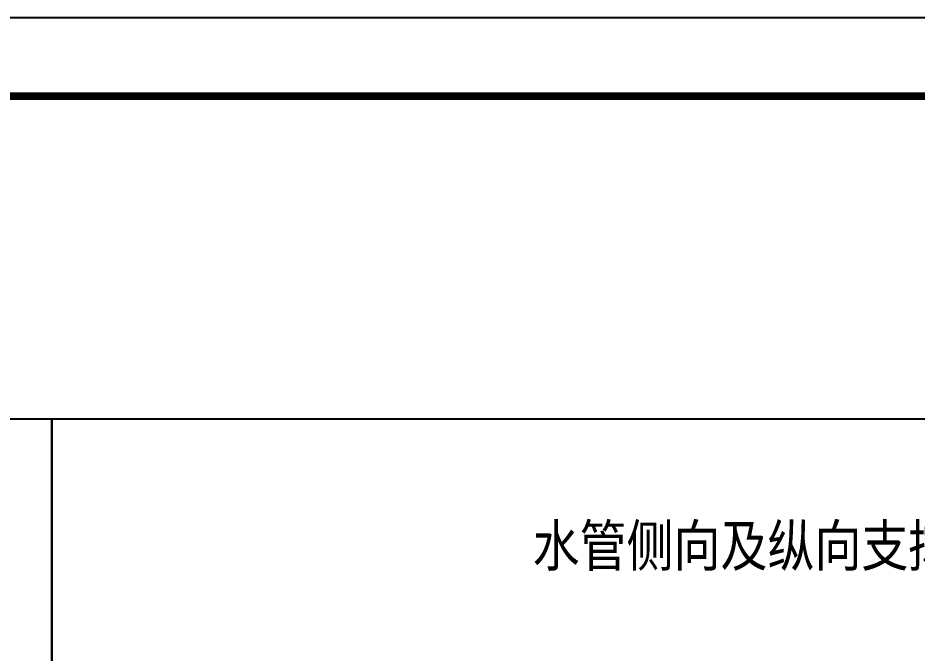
# Model space of a CAD drawing. Extents: x 1725261 to 1937680, y 860327 to 1571294.
# Drawn here: x 1844022 to 1855506, y 1253801 to 1261917 of the extents above; entities that cross this region are included whole.
import ezdxf

# ---------------------------------------------------------------- set-up
doc = ezdxf.new("R2010")
doc.units = 0
doc.header["$LTSCALE"] = 1000
doc.header["$MEASUREMENT"] = 0
doc.layers.add('A-文字', color=3, linetype='Continuous', lineweight=30)
doc.layers.add('bz', color=2, linetype='Continuous')
doc.layers.add('图框', color=140, linetype='Continuous')
doc.styles.add('中西文等高字体', font='HZTXT_E.shx', dxfattribs={"width": 0.7, "height": 4, "bigfont": 'hztxt.shx'})

# ---------------------------------------------------------------- blocks, each defined once
blk = doc.blocks.new('GDGDGRDGDRGDR')
at = {"layer": '图框'}
blk.add_lwpolyline([(148132.8, -148204.2), (190182.8, -148204.2), (190182.8, -118504.2), (148132.8, -118504.2)], close=True, dxfattribs=at)
at = {"layer": '图框', "const_width": 50}
blk.add_lwpolyline([(149382.8, -147704.2), (189682.8, -147704.2), (189682.8, -119004.2), (149382.8, -119004.2)], close=True, dxfattribs=at)

msp = doc.modelspace()

# ---------------------------------------------------------------- linework, layer by layer
for points in [[(1829315.4, 1256792.8), (1844453.8, 1256792.8), (1844453.8, 1241937.5), (1829315.4, 1241937.5)], [(1844453.8, 1256792.8), (1863454.4, 1256792.8), (1863450.2, 1241937.5), (1844453.8, 1241937.5)]]:
    msp.add_lwpolyline(points, close=True)
at = {"layer": 'A-文字'}
msp.add_lwpolyline([(1793841.1, 1260917.1), (1864445.2, 1260917.1), (1864445.2, 1203515.5), (1793841.1, 1203515.5)], close=True, dxfattribs=at)

# ---------------------------------------------------------------- block references
at = {"xscale": 2, "yscale": 2, "zscale": 2}
msp.add_blockref('GDGDGRDGDRGDR', (1495075.4, 1498925.5), dxfattribs=at)

# ---------------------------------------------------------------- texts
at = {"layer": 'bz', "color": 7, "style": '中西文等高字体'}
msp.add_text('水管侧向及纵向支撑', height=600, dxfattribs=at).set_placement((1850595.4, 1254851.6))

doc.saveas('drawing.dxf')
